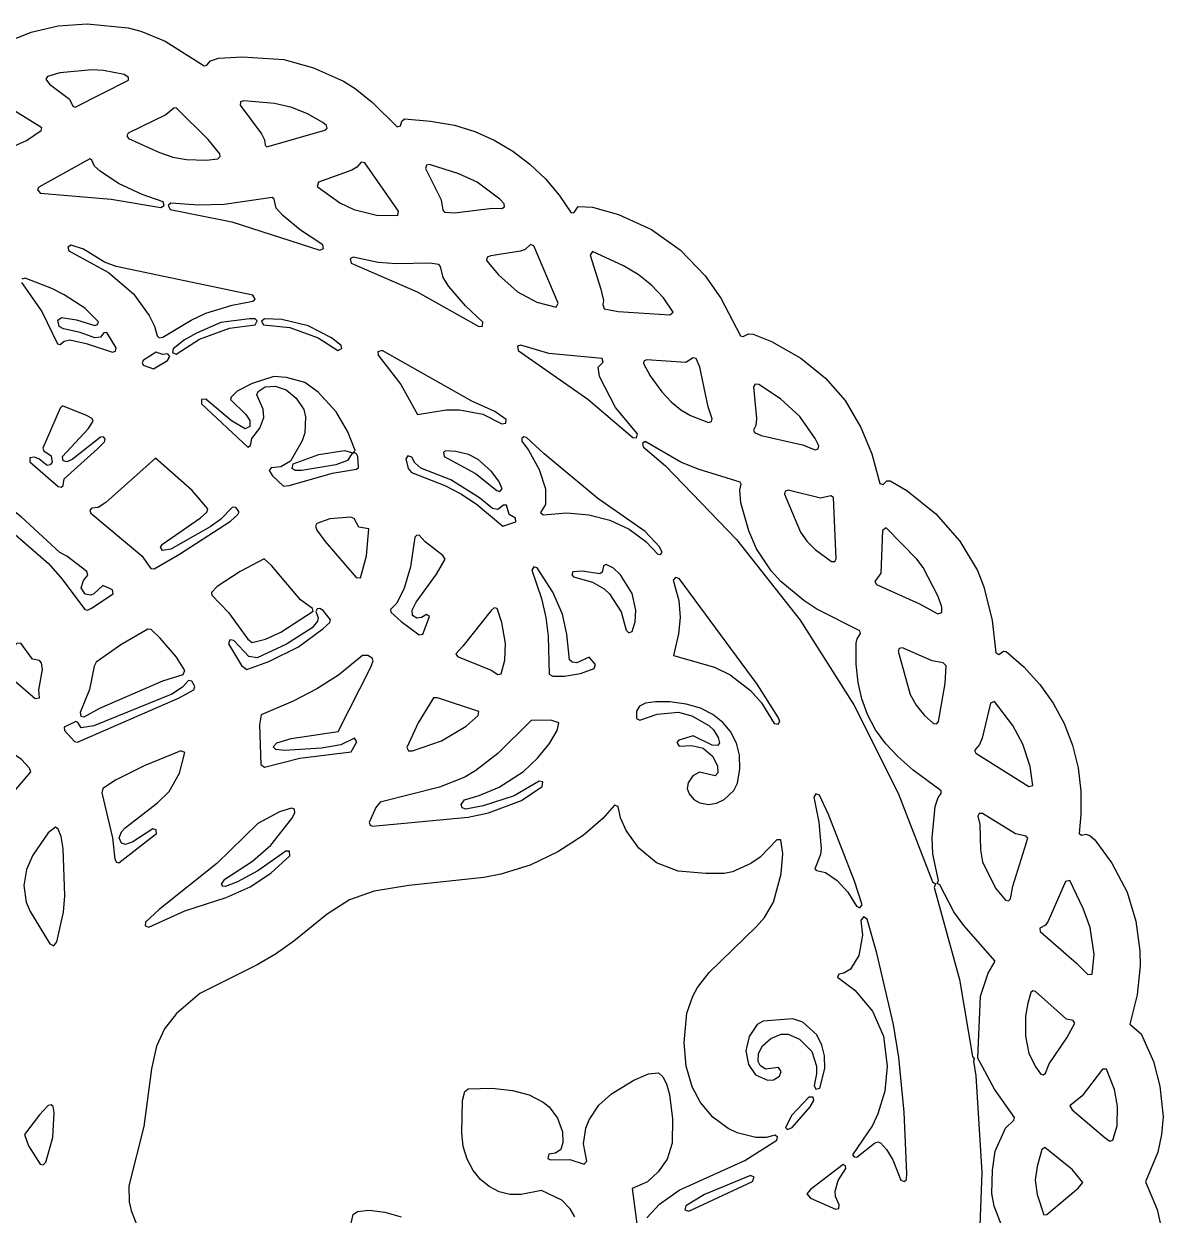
# Model space of a CAD drawing. Header units: metres. Extents: x 4 to 295, y 5 to 295.
# Drawn here: x 153.3 to 295.4, y 146 to 294.6 of the extents above; entities that cross this region are included whole.
import ezdxf

# ---------------------------------------------------------------- set-up
doc = ezdxf.new("R2010")
doc.units = ezdxf.units.M

msp = doc.modelspace()

# ---------------------------------------------------------------- linework, layer by layer
at = {"layer": 'CUT'}
for points in [[(149.6814, 291.8284), (154.1763, 293.6056), (157.5347, 294.3786), (161.1452, 294.6433), (166.2551, 294.1443), (167.8655, 293.7188), (170.8771, 292.4766), (175.7513, 289.4093), (176.0795, 289.4737), (176.558, 290.0168), (177.5601, 290.3558), (180.5426, 290.5123), (185.7003, 290.19), (189.3773, 289.1742), (193.1208, 287.5072), (194.5846, 286.584), (196.7561, 284.8299), (199.8335, 281.8103), (200.2543, 281.9125), (200.4104, 282.5198), (200.7618, 282.8035), (204.0041, 282.5111), (206.9668, 282.0042), (209.512, 281.2311), (211.9332, 280.1358), (214.2673, 278.744), (216.3914, 277.1188), (218.3387, 275.2878), (220.0548, 273.2505), (221.5246, 271.072), (221.9251, 271.1265), (222.427, 271.8724), (224.1877, 271.7594), (227.4314, 270.8649), (231.5691, 268.9981), (235.2004, 266.425), (238.2789, 263.1997), (240.2138, 260.4324), (242.6723, 255.7233), (242.9965, 255.6232), (243.6798, 255.9892), (244.2336, 255.9374), (246.5183, 255.037), (250.2077, 252.9389), (253.2819, 250.4523), (255.7433, 247.6394), (257.702, 244.2936), (259.0701, 241.0212), (260.0734, 237.3067), (260.453, 237.1874), (260.9372, 237.6364), (261.3602, 237.6223), (263.42, 236.4451), (267.0243, 233.5164), (270.0344, 230.1169), (272.2304, 226.457), (273.0455, 224.4366), (274.0722, 220.2118), (274.5131, 216.1666), (274.8952, 215.9681), (275.4862, 216.4045), (275.8132, 216.3657), (278.0128, 214.4415), (280.0214, 212.2219), (281.678, 209.8969), (283.0687, 207.3582), (284.1076, 204.667), (284.7997, 201.8403), (285.1514, 198.9432), (285.1514, 196.0075), (284.9237, 193.6628), (285.1977, 193.4236), (285.7628, 193.5689), (286.2713, 193.3817), (286.8878, 192.8511), (289.0126, 189.9603), (290.9012, 186.3336), (292.0051, 182.7238), (292.5032, 179.0315), (292.5333, 177.1372), (292.1524, 173.5035), (291.2246, 169.8849), (292.6414, 168.6661), (294.1888, 165.2255), (294.9931, 162.1295), (295.405, 158.3044), (295.199, 156.1), (294.7278, 153.9149), (293.2103, 150.1933), (294.6389, 146.7643), (295.3424, 143.5397)], [(152.9628, 262.3582), (155.507, 258.749), (157.4349, 254.7174), (157.7957, 254.6637), (158.2953, 255.075), (159.0058, 255.2063), (161.0226, 254.7601), (164.3148, 253.6851), (164.6978, 253.8081), (164.7529, 254.2393), (163.5923, 256.1316), (163.2295, 256.0898), (162.7984, 255.5695), (162.1231, 255.4928), (160.2792, 256.1384), (158.1948, 256.5884), (157.6743, 256.8772), (157.4752, 257.6681), (157.9725, 258.0202), (159.8088, 257.7228), (162.1119, 257.0296), (162.4629, 257.1527), (162.5591, 257.4762), (160.8661, 259.1842), (158.2865, 260.8458), (156.7517, 261.642), (153.4242, 262.9167), (153.4242, 262.9167), (153.0042, 262.7938)], [(275.3151, 144.5844), (274.3386, 147.1609), (274.038, 148.751), (274.1265, 151.6558), (274.4599, 154.0244), (275.7277, 156.8864), (276.7662, 157.8783), (276.858, 158.2305), (274.3674, 161.7469), (272.2834, 165.6114), (272.6083, 173.3405), (273.555, 176.2107), (274.4478, 177.7271), (270.5286, 182.168), (269.2852, 183.8597), (267.544, 187.2598), (267.1973, 187.4235), (267.3719, 187.7885), (266.6593, 191.0905), (266.5682, 193.1171), (266.9508, 197.0256), (267.3133, 198.151), (267.7178, 198.6447), (267.708, 198.9754), (264.2282, 201.564), (262.3411, 203.212), (260.8033, 204.8368), (259.5259, 206.584), (258.5187, 208.4763), (257.81, 210.4347), (257.3465, 212.4914), (257.1061, 214.7783), (257.1044, 217.3914), (257.209, 217.9321), (257.6282, 218.5833), (257.5642, 218.917), (252.2126, 221.6177), (250.5539, 222.7117), (247.6911, 225.07), (246.5057, 226.4056), (244.6594, 229.1602), (243.6965, 231.4103), (242.7215, 234.874), (242.5732, 236.4753), (242.7692, 237.2241), (242.632, 237.4908), (237.3717, 239.0927), (235.2111, 239.9784), (230.7547, 242.5484), (230.4526, 242.2852), (230.5419, 241.8947), (233.3021, 239.5239), (242.1632, 230.3371), (250.1142, 220.241), (256.8032, 209.705), (262.3609, 198.6774), (266.6198, 187.6099), (267.0124, 187.3611), (266.8492, 186.932), (269.9949, 175.4359), (271.6229, 165.8217), (271.8375, 165.5361), (271.7242, 165.2339), (272.0266, 163.421), (272.7871, 151.3708), (272.3196, 139.2794)], [(230.9707, 145.721), (232.57, 147.4069), (235.0157, 149.1758), (243.1986, 152.8601), (247.2202, 155.3838), (247.2852, 155.7816), (247.0014, 156.0186), (245.8872, 155.7395), (244.5975, 155.7371), (242.2617, 156.3297), (241.1364, 156.8318), (239.2218, 158.2457), (237.6731, 160.0866), (236.6347, 162.068), (235.8954, 164.6201), (235.6594, 167.56), (235.9927, 171.2213), (236.725, 173.3594), (237.2884, 174.4205), (238.7769, 176.3198), (244.6848, 182.0528), (245.647, 183.1646), (246.7984, 185.1015), (247.7329, 188.6266), (247.9331, 191.1521), (247.6869, 192.8552), (247.1874, 192.874), (245.1415, 190.6853), (243.9513, 189.9147), (241.6606, 188.8871), (240.6128, 188.6666), (238.3323, 188.6377), (234.9062, 188.9612), (232.2062, 190.0046), (229.9853, 191.7978), (228.41, 194.039), (227.6965, 195.6225), (227.3898, 197.0058), (226.9441, 197.201), (225.4872, 195.5131), (223.0339, 193.388), (219.8671, 191.3648), (216.4192, 189.7015), (212.7863, 188.5589), (210.6589, 188.1441), (201.2873, 187.144), (196.9687, 186.4489), (193.8826, 185.3861), (191.091, 183.5878), (186.9296, 180.2181), (184.6348, 178.5993), (182.3454, 177.2612), (175.2029, 173.6775), (172.2971, 171.2081), (170.8153, 169.2718), (169.7926, 167.1058), (169.1611, 164.2818), (168.2247, 157.0843), (166.3513, 149.6867), (166.4065, 147.6907), (166.6619, 146.6212), (168.7104, 141.2605)], [(222.0035, 145.8252), (221.4165, 146.8487), (220.368, 147.9122), (217.8545, 149.1252), (215.2946, 148.6181), (213.9002, 148.6204), (212.5631, 148.9544), (211.2928, 149.6112), (210.2319, 150.4971), (209.3162, 151.6174), (208.5761, 153.0247), (208.0739, 154.5867), (207.8864, 156.3111), (207.9779, 160.3554), (208.258, 161.4863), (208.6844, 161.7779), (211.6979, 161.8703), (214.2374, 161.5717), (216.314, 161.0654), (218.0364, 160.1478), (218.777, 159.536), (219.8385, 158.1501), (220.4641, 156.4502), (220.4936, 155.0998), (220.2567, 154.2264), (219.5897, 153.7862), (218.7423, 153.6506), (218.6321, 153.112), (218.9688, 152.9346), (221.3884, 152.9873), (223.1513, 152.4188), (223.5033, 152.7718), (223.0621, 154.9187), (223.3573, 156.8911), (223.7687, 157.9362), (225.0024, 159.7577), (226.5878, 161.1937), (229.3766, 162.8671), (231.1951, 163.6526), (232.4525, 163.7887), (232.961, 163.3089), (233.4162, 162.4067), (233.7932, 161.0959), (234.2043, 158.0515), (234.1431, 155.0388), (233.5346, 153.0362), (232.4101, 151.4586), (231.0465, 150.1953), (229.1463, 149.3746), (229.7261, 144.9592)], [(193.9694, 144.5208), (194.3444, 146.1105), (194.8723, 146.4857), (196.3418, 146.664), (198.2822, 146.4222), (200.3405, 145.8217)]]:
    msp.add_lwpolyline(points, dxfattribs=at)
for points in [[(159.6653, 284.2306), (166.3203, 287.6292), (166.3259, 287.9586), (165.7506, 288.3058), (163.1786, 288.8312), (161.7887, 288.9197), (157.7329, 288.5469), (156.2146, 288.0571), (155.9901, 287.7248), (156.4709, 287.1137), (158.9332, 285.2397), (159.3741, 284.3796), (159.6653, 284.2306)], [(155.5143, 281.6748), (151.353, 284.2358), (149.9785, 284.8397), (144.4139, 281.8577), (144.2367, 281.5035), (145.1528, 280.6527), (146.9448, 279.6576), (148.6763, 279.0304), (149.8453, 278.9137), (151.992, 279.3628), (153.6038, 280.095), (155.422, 281.3181), (155.5143, 281.6748)], [(166.2854, 281.0068), (166.0909, 280.662), (166.298, 280.3247), (170.1977, 278.5771), (171.8331, 278.0303), (173.5312, 277.7374), (176.0006, 277.6514), (177.4601, 277.801), (177.7639, 278.0735), (177.6955, 278.436), (176.2436, 280.1977), (172.2706, 284.1824), (171.9469, 284.1251), (170.9744, 283.2713), (166.2854, 281.0068)], [(180.7058, 285.0273), (180.2929, 284.9059), (180.2432, 284.4784), (182.8917, 280.9089), (183.2724, 280.1805), (183.3422, 279.4982), (183.5888, 279.2852), (190.8246, 281.3694), (191.0844, 281.6357), (191.0268, 281.9683), (190.5538, 282.3475), (188.6642, 283.4192), (186.6728, 284.2027), (184.5391, 284.7024), (180.7058, 285.0273)], [(170.3334, 271.7383), (170.7714, 271.9712), (170.6265, 272.4457), (168.0178, 273.3541), (165.0611, 274.7458), (162.7707, 276.2679), (162.0897, 276.8919), (161.7556, 277.6392), (161.4717, 277.819), (155.1311, 274.2584), (154.9372, 273.9803), (155.2713, 273.5318), (164.1478, 272.7571), (170.3334, 271.7383)], [(195.7935, 277.2894), (195.3434, 277.3968), (194.8168, 276.7574), (194.1895, 276.3928), (190.0068, 274.877), (189.8374, 274.3465), (192.6608, 272.3291), (194.4425, 271.4812), (197.2667, 270.768), (199.8963, 270.7151), (200.0042, 271.2558), (195.7935, 277.2894)], [(203.8638, 277.0896), (203.4715, 276.9933), (203.375, 276.6011), (205.326, 272.6694), (205.5319, 271.392), (205.7343, 271.1349), (206.9898, 271.088), (211.7239, 271.6431), (212.9086, 271.6029), (213.2107, 271.8027), (213.1998, 272.1977), (212.6514, 272.7915), (209.8244, 274.8759), (207.5388, 275.9201), (203.8638, 277.0896)], [(190.1715, 266.4294), (190.6323, 266.6138), (190.5673, 267.0753), (187.7684, 268.8849), (185.5733, 270.7513), (184.7347, 271.6621), (184.4918, 272.7717), (184.2447, 272.9958), (178.2657, 272.1057), (175.037, 272.0169), (171.5943, 272.2653), (171.2443, 272.0001), (171.4986, 271.5033), (179.195, 269.9332), (190.1715, 266.4294)], [(159.1411, 267.0234), (158.7243, 266.8052), (158.8512, 266.3207), (163.8055, 263.6072), (166.9259, 260.9565), (168.8763, 258.2636), (169.5636, 256.9444), (169.8776, 255.7135), (170.121, 255.4859), (170.6115, 255.5665), (174.1489, 257.6699), (175.9708, 258.5364), (179.2387, 259.5671), (181.838, 260.034), (182.1025, 260.2953), (181.8354, 260.7838), (164.7542, 264.382), (163.3058, 264.9296), (160.7092, 266.5486), (159.1411, 267.0234)], [(216.898, 266.9325), (216.4778, 267.137), (215.807, 266.4909), (215.2342, 266.289), (211.5189, 265.7228), (211.0718, 265.5177), (210.9912, 265.1257), (212.4708, 263.3145), (214.8284, 261.2236), (217.2665, 259.9199), (219.6789, 259.3085), (219.9035, 259.8066), (216.898, 266.9325)], [(225.4815, 259.6248), (225.6599, 259.1061), (227.4139, 258.7552), (233.8644, 258.3422), (234.2678, 258.6793), (233.0583, 260.4448), (231.5544, 262.0339), (229.8844, 263.3915), (228.0509, 264.4597), (224.1984, 266.2447), (223.9001, 265.7831), (225.2339, 261.5512), (225.5572, 260.1415), (225.4815, 259.6248)], [(210.0049, 256.8731), (210.4667, 256.9319), (210.5241, 257.4242), (208.3488, 259.4602), (206.2671, 261.8933), (205.591, 262.9987), (205.2383, 264.3729), (205.0223, 264.6222), (203.9218, 264.8085), (199.6911, 264.6937), (197.4761, 264.8725), (194.3271, 265.5303), (193.9484, 265.3273), (194.101, 264.8016), (202.3117, 261.2021), (210.0049, 256.8731)], [(171.8921, 254.1137), (171.8003, 253.6318), (172.2522, 253.4412), (175.1617, 255.2885), (178.8956, 256.6682), (182.1286, 257.085), (182.3766, 257.5756), (182.1132, 257.83), (181.405, 257.8364), (177.8203, 257.372), (174.7879, 256.0699), (173.304, 255.2146), (171.8921, 254.1137)], [(183.2796, 257.8629), (182.9021, 257.5469), (183.1348, 257.113), (186.4393, 256.7465), (189.9657, 255.4807), (192.4261, 253.9041), (192.9335, 254.128), (192.8615, 254.525), (191.6471, 255.4574), (188.7412, 256.9885), (185.4459, 257.7465), (183.2796, 257.8629)], [(229.2198, 243.0254), (229.7134, 243.0139), (229.8228, 243.4953), (227.0928, 246.7813), (225.0739, 250.6321), (224.9104, 251.8113), (225.5514, 252.4415), (225.4244, 252.9159), (218.7404, 253.5309), (215.2737, 254.5639), (214.8654, 254.435), (214.9148, 253.8916), (223.6179, 247.8244), (229.2198, 243.0254)], [(168.1756, 252.6807), (168.0202, 252.3901), (168.1428, 252.0843), (169.4303, 251.5971), (171.1866, 252.6672), (171.4892, 253.1394), (171.2184, 253.4735), (170.5532, 253.4172), (169.7521, 253.6884), (168.1756, 252.6807)], [(212.8857, 244.7551), (213.378, 244.8287), (213.4189, 245.2944), (212.0187, 246.2714), (209.1511, 247.5725), (197.9547, 253.8814), (197.432, 253.7225), (197.4453, 253.3261), (200.2707, 249.6699), (202.3786, 245.894), (205.9422, 246.4753), (207.6049, 246.4766), (210.5357, 245.9409), (212.8857, 244.7551)], [(230.9557, 252.7413), (230.6258, 252.5854), (230.5586, 252.2614), (231.4169, 250.7487), (232.8568, 248.7308), (234.0384, 247.489), (235.2394, 246.4859), (236.4464, 245.7773), (238.6628, 244.9012), (239.051, 245.0207), (239.1347, 245.3838), (238.6222, 246.8727), (237.5762, 251.8155), (237.1531, 252.8933), (236.76, 252.9742), (235.8599, 252.417), (230.9557, 252.7413)], [(175.95, 247.8307), (175.4312, 247.779), (175.4274, 247.2576), (181.1871, 241.8202), (181.5311, 242.0264), (181.7146, 242.901), (182.6826, 244.2205), (183.1792, 245.5477), (183.0951, 246.5713), (182.3181, 248.348), (182.498, 248.8009), (183.3725, 249.3719), (184.629, 249.436), (185.9641, 248.9705), (187.2275, 247.9503), (188.1789, 246.5527), (188.4107, 245.6237), (188.2949, 243.6396), (187.9672, 242.613), (186.5093, 240.1048), (185.306, 239.3719), (184.1244, 239.2431), (183.8686, 238.9407), (184.2641, 238.2584), (185.6382, 236.9818), (186.3514, 237.044), (191.7766, 238.5903), (194.7447, 239.0817), (195, 239.2881), (194.9125, 240.655), (194.7682, 240.9964), (194.4985, 241.1165), (194.1954, 240.9863), (193.6176, 240.1743), (192.1648, 239.6464), (187.9448, 238.9403), (187.1056, 238.9455), (186.7446, 239.1724), (186.8692, 239.7596), (190.0735, 240.9034), (193.2762, 241.4393), (194.2811, 241.1146), (194.6124, 241.4416), (193.6745, 243.7628), (192.2387, 246.2512), (189.9794, 248.708), (188.2996, 249.9109), (186.042, 250.5184), (184.455, 250.6635), (181.7243, 249.7975), (179.88, 248.8164), (179.1163, 248.0848), (179.0454, 247.7869), (180.9657, 245.9235), (181.4687, 245.1482), (181.4705, 244.4069), (180.8668, 244.131), (179.1766, 245.1305), (175.95, 247.8307)], [(244.9433, 249.6355), (244.519, 249.6846), (244.304, 249.3531), (244.6631, 245.413), (244.5986, 244.5516), (244.2967, 243.97), (244.3995, 243.6537), (245.2588, 243.3036), (250.4073, 242.1332), (251.9927, 241.5144), (252.3467, 241.6123), (252.4541, 241.9981), (251.9939, 242.9308), (250.0537, 245.646), (247.6551, 247.8737), (244.9433, 249.6355)], [(154.5602, 240.6097), (154.0144, 240.5011), (154.0143, 240.0061), (157.5308, 236.9162), (157.8916, 236.8437), (158.1392, 237.0677), (158.2964, 237.9), (162.4447, 241.609), (163.3215, 242.5166), (163.3969, 242.8431), (163.191, 243.1076), (162.8217, 243.0972), (159.293, 240.2984), (158.605, 240.0252), (158.1428, 240.1196), (158.0769, 240.6688), (161.2825, 244.1363), (161.911, 245.0921), (161.76, 245.4005), (161.0612, 245.7776), (158.0658, 247.0092), (157.7691, 246.7173), (155.61, 241.7295), (155.7318, 241.3924), (156.6468, 240.7641), (156.806, 239.96), (156.5471, 239.641), (156.1651, 239.5693), (155.1308, 240.3973), (154.5602, 240.6097)], [(218.3244, 234.7055), (217.7198, 233.6803), (218.0366, 233.3839), (221.013, 233.646), (223.7466, 233.4097), (226.3598, 232.7266), (228.7647, 231.609), (230.8524, 230.0782), (232.3415, 228.4925), (232.6772, 228.4651), (232.909, 228.7094), (232.5746, 229.4046), (230.7669, 231.3266), (224.8754, 235.4364), (218.1788, 240.9874), (215.9814, 243.0354), (215.6236, 243.1082), (215.3924, 242.9226), (215.3705, 242.5922), (216.2204, 241.4765), (217.5663, 239.0479), (218.3459, 236.6322), (218.3244, 234.7055)], [(201.6426, 240.576), (201.1814, 240.7629), (200.9093, 240.3829), (201.2079, 239.1727), (201.6182, 238.6774), (205.7719, 237.06), (207.7591, 236.0229), (209.6935, 234.7721), (213.0162, 231.9789), (214.6396, 232.5265), (214.5923, 232.9917), (213.8075, 233.4424), (213.4544, 234.589), (213.0813, 234.6163), (212.374, 234.0497), (211.7459, 234.1907), (210.1235, 235.5347), (206.5371, 237.761), (202.7741, 239.2339), (202.0539, 239.8854), (201.6426, 240.576)], [(212.2612, 236.4245), (212.6484, 236.3265), (212.9187, 236.6205), (212.5316, 237.577), (211.5871, 238.7898), (209.9274, 240.2816), (208.7197, 240.9058), (207.171, 241.312), (205.8891, 241.3995), (205.6036, 241.229), (205.7079, 240.6888), (209.6073, 238.5704), (212.2612, 236.4245)], [(167.9801, 228.2928), (169.0991, 226.7037), (169.4997, 226.6485), (172.6909, 228.4942), (179.0421, 232.6014), (179.9708, 233.4375), (180.1204, 233.78), (179.708, 234.3128), (179.2979, 234.336), (177.7817, 232.8001), (176.5177, 231.8888), (171.5809, 229.125), (170.5445, 228.9524), (170.2983, 229.365), (170.5558, 229.7395), (175.2878, 233.0304), (176.0961, 233.7488), (176.226, 234.1276), (174.2537, 236.4256), (169.6644, 240.4636), (163.4768, 234.9331), (162.5137, 234.3031), (161.7019, 234.2463), (161.4786, 233.9204), (161.6241, 233.5888), (167.9801, 228.2928)], [(248.6326, 236.4828), (248.251, 236.3686), (248.1688, 235.9788), (250.1567, 231.2388), (250.9439, 230.1169), (251.9923, 229.0693), (254.0023, 227.5585), (254.4361, 227.5631), (254.6057, 227.8898), (254.2833, 235.5713), (253.9256, 235.7525), (252.6394, 235.459), (248.6326, 236.4828)], [(148.5887, 234.1315), (148.5951, 233.5738), (151.8624, 231.197), (156.3386, 227.3075), (158.0503, 225.3585), (160.8603, 221.5721), (161.1842, 221.5186), (161.6834, 221.7733), (164.394, 223.5544), (164.3233, 224.0523), (163.1157, 224.5891), (161.991, 223.5249), (161.5923, 223.3837), (160.8849, 223.517), (160.3979, 224.3012), (160.6765, 225.2014), (161.2252, 225.8828), (161.1055, 226.3291), (158.6292, 228.2412), (157.7363, 228.7146), (152.9031, 233.1377), (150.607, 234.9833), (149.6102, 234.7785), (148.5887, 234.1315)], [(189.8256, 232.3101), (189.6593, 231.9953), (189.8204, 231.5032), (190.8389, 230.069), (194.7134, 225.5818), (195.2397, 225.5417), (196.0207, 228.2741), (196.308, 231.6368), (195.0381, 231.852), (194.4666, 232.934), (194.0442, 233.1073), (191.424, 232.8828), (189.8256, 232.3101)], [(199.7856, 222.3825), (198.9918, 221.6006), (199.022, 221.2653), (200.3107, 220.0724), (202.5697, 218.4169), (203.0477, 218.5179), (203.8776, 220.7277), (203.4794, 220.9598), (202.8868, 220.5812), (202.2716, 220.4998), (201.7552, 220.8356), (201.7141, 221.5176), (202.1861, 222.4906), (204.7354, 226.0071), (205.8306, 227.87), (205.5348, 228.3186), (203.3373, 230.0493), (202.5725, 230.8651), (202.2358, 230.8377), (202.0543, 230.5958), (201.5057, 226.9262), (200.7099, 224.2686), (199.7856, 222.3825)], [(260.1595, 226.1148), (259.4227, 225.0612), (259.62, 224.7118), (264.8989, 222.3505), (267.3024, 221.054), (267.7966, 221.2341), (267.7685, 221.8653), (267.3121, 223.1992), (265.4496, 226.8313), (264.6715, 227.8649), (260.8403, 231.7671), (260.3912, 231.4343), (260.1595, 226.1148)], [(185.3143, 218.7664), (189.3665, 221.3681), (189.2787, 221.7323), (187.7787, 222.8134), (184.1704, 227.0673), (183.2175, 227.9293), (180.2531, 226.3421), (177.389, 224.4414), (176.6507, 223.7083), (176.7163, 223.3823), (178.7852, 221.2076), (181.1853, 217.8926), (181.7205, 217.4529), (183.422, 217.8946), (185.3143, 218.7664)], [(217.3116, 226.789), (216.8685, 226.91), (216.6213, 226.4879), (217.8444, 222.9612), (218.382, 220.6038), (218.6769, 218.2599), (218.7802, 213.527), (219.2668, 213.279), (220.7197, 213.2584), (222.7214, 213.6242), (224.4299, 214.2457), (224.5829, 214.7437), (223.7798, 215.6251), (222.266, 214.9183), (221.6487, 215.0167), (221.3404, 215.3298), (221.0112, 218.5051), (220.4622, 221.0149), (219.2428, 223.7679), (217.3116, 226.789)], [(228.4123, 218.9944), (228.7281, 218.6593), (229.1431, 218.8588), (229.5069, 220.0301), (229.6186, 221.4907), (229.137, 223.5826), (227.7034, 225.8961), (226.8072, 226.7341), (225.9019, 227.1942), (225.5706, 227.0237), (225.4262, 226.234), (225.1325, 226.0258), (222.9288, 226.3701), (221.7601, 226.2742), (221.6327, 225.9232), (221.824, 225.6437), (224.2201, 225.0096), (225.6411, 224.1806), (226.3077, 223.548), (227.7896, 221.2963), (228.4123, 218.9944)], [(234.9965, 225.4485), (234.5594, 225.6), (234.287, 225.2656), (234.9879, 222.7121), (235.1413, 220.5905), (234.9361, 218.5365), (234.3256, 215.8536), (239.444, 214.3911), (241.3833, 213.422), (243.9068, 211.4875), (245.3027, 209.9395), (246.8685, 207.3843), (247.3885, 207.2967), (247.5663, 207.6218), (247.4178, 208.0799), (244.7514, 212.2795), (234.9965, 225.4485)], [(179.4565, 217.709), (178.9712, 217.8062), (178.7942, 217.3131), (180.4093, 214.6041), (181.0882, 214.1179), (183.825, 215.0908), (187.524, 216.9396), (190.5496, 219.1769), (191.4176, 219.9665), (191.5114, 220.2969), (190.6072, 221.4434), (190.2039, 221.7119), (189.8693, 221.6851), (189.6751, 221.3314), (189.9881, 220.5431), (189.9026, 220.1209), (189.2063, 219.2934), (186.0156, 217.2555), (182.377, 215.5707), (181.3295, 215.7278), (179.4565, 217.709)], [(208.0062, 217.0304), (207.1325, 216.0715), (207.3445, 215.7286), (211.5666, 214.0353), (212.3989, 213.4776), (212.8258, 213.5653), (213.2745, 215.2824), (213.3361, 217.3464), (212.9049, 219.981), (212.3075, 221.6966), (211.9544, 221.7814), (211.5417, 221.468), (208.0062, 217.0304)], [(160.2817, 208.7562), (160.3444, 208.2991), (160.7646, 208.2064), (162.7193, 209.2845), (170.5971, 212.7109), (173.1192, 213.4892), (173.3306, 213.9883), (172.2978, 215.6223), (170.2747, 218.0211), (169.1254, 219.0851), (168.737, 219.1308), (165.3405, 217.2014), (162.2591, 215.0245), (162.0114, 214.5407), (161.4474, 211.6271), (160.2817, 208.7562)], [(149.7634, 214.6837), (149.6686, 214.3611), (149.8274, 214.1055), (151.2782, 213.3834), (154.6547, 210.4868), (155.1935, 210.5905), (155.1247, 211.5575), (155.5615, 214.1121), (155.4525, 214.942), (155.1882, 215.2359), (154.3255, 215.3971), (152.8786, 217.3715), (152.3751, 217.3616), (149.7634, 214.6837)], [(182.8062, 202.2518), (183.2628, 201.9276), (187.692, 203.028), (194.0831, 203.8288), (194.8098, 205.0788), (194.5082, 205.5417), (192.7944, 204.7077), (190.3904, 204.3124), (185.7755, 204.0197), (184.6761, 204.1192), (184.3614, 204.4502), (184.8279, 204.9722), (186.5947, 205.4858), (192.4915, 206.3635), (196.5572, 214.403), (196.832, 215.189), (196.7206, 215.5117), (196.1693, 215.8413), (195.4921, 215.8526), (192.5253, 213.4114), (189.8256, 211.6898), (186.8592, 210.1626), (182.8789, 208.4511), (182.6709, 207.1968), (182.8062, 202.2518)], [(262.866, 216.7934), (262.4688, 216.7287), (262.3339, 216.3851), (263.8366, 210.9658), (264.5793, 209.6513), (265.6413, 208.3592), (266.7454, 207.3666), (267.1498, 207.3318), (267.3573, 207.5982), (268.2089, 212.3679), (268.3282, 214.5517), (267.9489, 214.9197), (266.5768, 215.1685), (262.866, 216.7934)], [(159.726, 207.6018), (158.3008, 206.8937), (158.3112, 206.4979), (159.5738, 205.1203), (159.932, 205.0476), (172.5359, 210.5455), (174.4563, 211.5701), (174.607, 211.9992), (174.197, 212.6658), (173.8057, 212.7471), (173.0575, 211.9059), (171.7135, 211.0422), (161.9909, 207.0764), (160.4224, 206.834), (160.0039, 207.4797), (159.726, 207.6018)], [(201.0574, 204.3589), (201.2513, 203.9682), (201.7336, 203.9399), (205.355, 205.188), (208.4204, 207.0428), (209.9197, 208.3759), (210.0185, 208.8838), (204.8745, 210.5578), (204.3811, 210.5643), (202.4567, 207.4507), (201.0574, 204.3589)], [(229.6866, 208.0127), (230.1237, 207.7664), (232.2667, 208.5385), (234.9251, 208.7729), (236.5791, 208.3419), (238.7342, 207.1316), (239.2974, 206.5993), (239.8771, 205.6428), (240.033, 204.9421), (239.8306, 204.6273), (239.1206, 204.6529), (236.7781, 205.8134), (234.9656, 205.279), (234.7216, 205.0079), (234.9998, 204.5359), (236.5864, 204.6102), (238.022, 204.295), (239.1577, 203.2877), (239.794, 202.1082), (239.828, 201.2161), (239.5201, 200.8401), (237.5615, 201.3158), (236.7297, 200.8321), (236.1227, 199.9563), (236.0352, 199.2611), (236.2607, 198.5827), (236.8374, 197.9095), (237.5886, 197.4845), (238.6649, 197.2719), (239.6642, 197.4125), (240.645, 197.8871), (241.8494, 199.0205), (242.2973, 199.9262), (242.6004, 201.721), (242.5425, 203.4362), (242.1563, 204.9349), (241.4333, 206.3744), (240.468, 207.5022), (239.213, 208.4808), (237.6659, 209.2749), (235.9092, 209.7867), (233.8658, 210.0841), (232.0825, 210.0836), (230.8054, 209.913), (230.082, 209.5298), (229.705, 208.9075), (229.6866, 208.0127)], [(272.4897, 204.7585), (271.8471, 203.9928), (272.0344, 203.671), (278.6307, 199.5037), (279.1463, 199.6218), (278.822, 201.999), (277.9131, 204.7807), (276.6282, 207.1202), (274.35, 210.1121), (273.8403, 209.9027), (272.8018, 205.5549), (272.4897, 204.7585)], [(146.6075, 197.2521), (146.1044, 197.3763), (145.922, 196.8913), (147.7072, 193.5806), (148.1903, 193.4507), (150.4425, 196.9946), (154.1218, 201.3456), (153.9548, 201.7944), (152.9702, 202.8911), (151.6242, 203.7735), (148.3973, 206.5372), (147.6044, 206.9311), (147.1454, 206.662), (146.7422, 205.6506), (146.4622, 203.776), (146.4934, 202.728), (147.2811, 199.8291), (148.7283, 197.6321), (148.9443, 196.8537), (148.5858, 196.2198), (148.0078, 195.9645), (147.4257, 196.2235), (146.6075, 197.2521)], [(196.3517, 195.0221), (196.4468, 194.7024), (196.7542, 194.5732), (208.6903, 195.674), (211.2253, 196.2056), (215.3463, 197.7499), (217.942, 199.5241), (217.9957, 200.0744), (217.5433, 200.1852), (214.4111, 198.3624), (210.56, 197.0844), (208.4136, 196.6951), (207.9545, 196.8373), (207.7988, 197.271), (208.2137, 197.8272), (210.0653, 198.3873), (212.5524, 199.4414), (215.5928, 201.3844), (217.351, 203.0292), (218.8388, 204.859), (219.8102, 206.5128), (220.0007, 207.4578), (218.992, 207.7677), (216.54, 207.7512), (212.3761, 203.6416), (209.6557, 201.4922), (208.2592, 200.6925), (205.0969, 199.4335), (197.6947, 197.5375), (197.1558, 196.9112), (196.3517, 195.0221)], [(163.092, 199.2403), (162.9777, 198.7254), (164.2946, 193.1216), (164.622, 190.4426), (164.7994, 190.0712), (165.1253, 189.9895), (169.8028, 193.6372), (169.7716, 194.1005), (169.3551, 194.2191), (166.8675, 192.6236), (165.9185, 192.274), (165.4259, 192.4626), (165.1435, 193.1006), (165.4577, 193.8661), (165.9005, 194.349), (169.9499, 197.4651), (171.3835, 198.9014), (172.6923, 201.1602), (173.3417, 203.738), (172.8611, 203.9517), (168.2628, 202.0795), (164.7102, 200.2885), (163.092, 199.2403)], [(257.1252, 184.5657), (257.5491, 184.3675), (257.8592, 184.7574), (256.9086, 187.7011), (253.6612, 196.0077), (252.5207, 198.4197), (252.0573, 198.5878), (251.7994, 198.1678), (252.4256, 195.0519), (252.7198, 191.7562), (252.647, 191.0268), (251.9443, 189.2559), (252.1826, 189.0314), (253.2945, 188.7918), (254.7107, 187.7934), (256.0651, 186.3215), (257.1252, 184.5657)], [(168.4476, 182.5924), (168.3984, 182.137), (168.8524, 181.9583), (173.3304, 184.0036), (178.478, 185.6819), (181.4714, 187.0056), (184.0778, 188.6826), (186.4406, 190.882), (186.3992, 191.4349), (185.9328, 191.4643), (182.4607, 188.9954), (179.9262, 187.6092), (178.4095, 187.0571), (178.0826, 187.0821), (177.9227, 187.3284), (178.341, 187.9529), (181.7637, 190.1991), (184.0715, 192.1909), (186.6914, 195.4992), (187.0689, 196.2322), (187.0175, 196.666), (186.6366, 196.8046), (185.163, 196.3634), (182.4295, 194.9113), (177.3509, 189.9164), (170.1215, 184.1506), (168.4476, 182.5924)], [(272.8723, 196.1576), (272.466, 196.1384), (272.2949, 195.8068), (272.5248, 194.7618), (272.6114, 191.6), (272.8591, 190.1129), (274.4988, 186.844), (275.7409, 185.3511), (276.0986, 185.2604), (276.3718, 185.5083), (276.6524, 187.0849), (278.5301, 193.0481), (278.3061, 193.2954), (276.9748, 193.6228), (272.8723, 196.1576)], [(156.4925, 179.8784), (156.9972, 179.6458), (157.3685, 180.1252), (158.1968, 183.8487), (158.3743, 185.8552), (158.1681, 191.7637), (157.8991, 193.2796), (157.5555, 194.1856), (157.1982, 194.4224), (156.2959, 193.7306), (154.3546, 190.9608), (153.5716, 189.1655), (153.2603, 187.1515), (153.5632, 185.0767), (154.0237, 183.9382), (156.4925, 179.8784)], [(280.7393, 182.2118), (279.9987, 181.8481), (280.0716, 181.4189), (284.6097, 177.4931), (286.0042, 176.0704), (286.5289, 176.0917), (286.7813, 178.5474), (286.2949, 181.9215), (285.4261, 184.3024), (283.7615, 187.7824), (283.234, 187.6529), (281.0598, 182.6949), (280.7393, 182.2118)], [(257.6976, 182.7885), (257.8749, 180.9724), (257.4414, 178.436), (256.3746, 176.7132), (255.5663, 176.2102), (254.9312, 176.1209), (254.7651, 175.7209), (256.9431, 174.1056), (259.1458, 171.5042), (260.5051, 168.3655), (260.9517, 164.6311), (260.6805, 161.5139), (259.7982, 158.6619), (259.1273, 157.2327), (256.6413, 153.5695), (256.8342, 153.2964), (257.1678, 153.2732), (259.3679, 155.01), (259.7958, 155.1898), (260.125, 155.0551), (260.877, 154.2328), (261.655, 152.9494), (262.6836, 150.4145), (263.0841, 150.2394), (263.3862, 150.5086), (263.4033, 151.2214), (263.0811, 158.868), (262.4101, 165.6949), (261.7385, 169.8439), (259.6916, 178.7074), (258.4558, 182.9652), (258.0067, 183.2393), (257.6976, 182.7885)], [(279.4783, 173.922), (279.1625, 174.0109), (278.8906, 173.8274), (278.523, 172.4735), (278.2353, 170.8817), (278.2092, 168.3699), (278.6456, 166.1931), (279.5071, 164.5078), (280.1132, 163.6515), (280.4347, 163.5469), (280.7172, 163.7328), (281.1928, 164.9123), (283.3635, 168.1395), (284.3693, 169.9996), (284.1582, 170.3037), (283.3287, 170.5047), (279.4783, 173.922)], [(251.8633, 162.2156), (252.0616, 161.7589), (252.569, 161.9008), (253.1771, 164.316), (253.1675, 165.8993), (252.8364, 167.2418), (252.1771, 168.555), (250.4624, 170.1351), (249.1996, 170.5289), (245.482, 170.2501), (244.7355, 169.8167), (243.7405, 168.3155), (243.3483, 166.5209), (243.6561, 164.8152), (244.5429, 163.5436), (246.0283, 162.8977), (246.7712, 162.9374), (247.516, 163.3579), (247.7272, 163.9776), (247.4147, 164.4644), (245.8078, 164.2644), (245.131, 164.6989), (244.8908, 165.2007), (244.9224, 166.1878), (245.4103, 167.1622), (246.436, 168.0976), (247.7256, 168.6269), (248.6055, 168.6076), (250.0338, 167.9765), (251.5497, 166.4504), (252.134, 164.6453), (252.1592, 163.6695), (251.8633, 162.2156)], [(285.2815, 160.9432), (283.7706, 159.6955), (284.0679, 159.1985), (288.1511, 155.6702), (288.7345, 155.2756), (289.1389, 155.3914), (289.6811, 157.1861), (289.7136, 159.6382), (289.3162, 161.7216), (288.3535, 164.2565), (287.8213, 164.2568), (285.2815, 160.9432)], [(249.0902, 158.5339), (248.2953, 156.9718), (248.5292, 156.734), (249.1221, 156.9879), (251.3687, 159.5539), (251.8283, 160.3564), (251.7448, 160.7488), (251.1934, 160.7683), (249.0902, 158.5339)], [(155.2696, 152.4019), (155.6837, 152.299), (155.9877, 152.6598), (156.8505, 155.7335), (157.0544, 158.8309), (156.9228, 159.5765), (156.6463, 159.8089), (156.2976, 159.7146), (155.2038, 158.541), (153.3513, 156.113), (153.8437, 154.6773), (155.2696, 152.4019)], [(279.6634, 148.6049), (280.5035, 146.0805), (280.8962, 146.1061), (284.816, 149.4118), (285.3668, 150.1115), (284.0557, 151.7301), (280.6552, 154.4912), (280.2703, 154.2158), (279.6633, 152.1284), (279.4396, 150.3994), (279.6634, 148.6049)], [(254.9932, 147.3469), (254.5334, 148.3657), (254.5005, 149.0429), (254.8389, 150.3514), (255.7948, 151.8599), (255.757, 152.1918), (255.4762, 152.3727), (251.3972, 149.2382), (250.9578, 148.7033), (251.3841, 148.179), (254.5267, 146.7819), (254.9504, 146.8919), (254.9932, 147.3469)], [(235.8289, 147.2222), (235.735, 146.7118), (236.2312, 146.56), (244.1645, 150.2525), (244.3834, 150.7753), (243.91, 150.9941), (238.1875, 148.6385), (235.8289, 147.2222)]]:
    msp.add_lwpolyline(points, close=True, dxfattribs=at)

doc.saveas('drawing.dxf')
